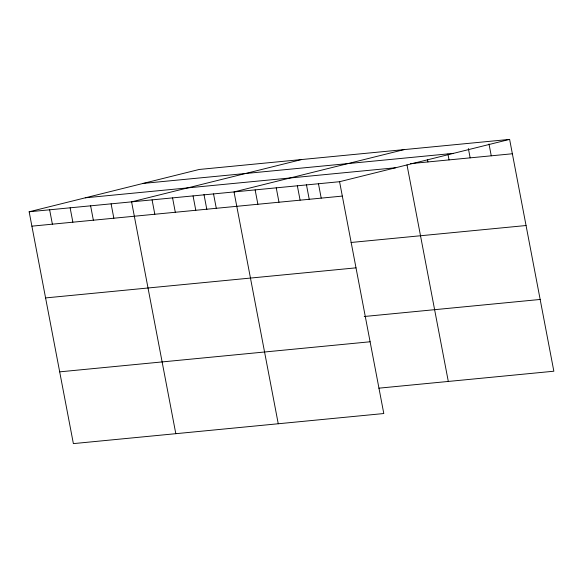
<?xml version="1.0" encoding="UTF-8"?>
<svg xmlns="http://www.w3.org/2000/svg" width="583" height="583" viewBox="0 0 583 583"><rect width="100%" height="100%" fill="white"/><g stroke="black" fill="none" stroke-linecap="round" stroke-linejoin="round"><path stroke-width="0.87" d="M29.15 211.782L339.576 181.707L383.796 413.536L73.378 443.612L29.15 211.782L199.204 169.464L509.622 139.388L553.85 371.218L378.826 388.176M301.644 159.538L131.59 201.856L175.811 433.686M404.085 149.612L234.031 191.931L278.251 423.761M339.576 181.707L509.622 139.388M143.083 183.426L453.508 153.351M410.345 163.648L512.37 153.766M85.271 197.812L395.689 167.744M31.89 226.16L342.316 196.085M351.032 242.484L526.055 225.526M45.583 297.92L356.002 267.845M364.244 316.503L540.164 299.458M59.685 371.852L370.11 341.776M488.999 143.972L491.258 155.814M468.375 148.556L470.153 157.855M447.912 153.978L449.041 159.902M427.448 159.407L427.937 161.95M406.992 164.88L448.305 381.442M318.464 183.754L321.204 198.133M306.41 184.549L309.289 199.605M297.352 185.795L300.099 200.173M276.247 187.843L278.987 202.221M255.135 189.883L257.883 204.261M213.538 193.913L216.286 208.291M203.977 194.474L206.848 209.53M193.053 195.903L195.793 210.281M172.568 197.885L175.308 212.263M152.076 199.874L154.823 214.252M111.098 203.839L113.845 218.217M90.613 205.828L93.36 220.206M70.128 207.81L72.868 222.189M49.635 209.793L52.383 224.171"/></g></svg>
